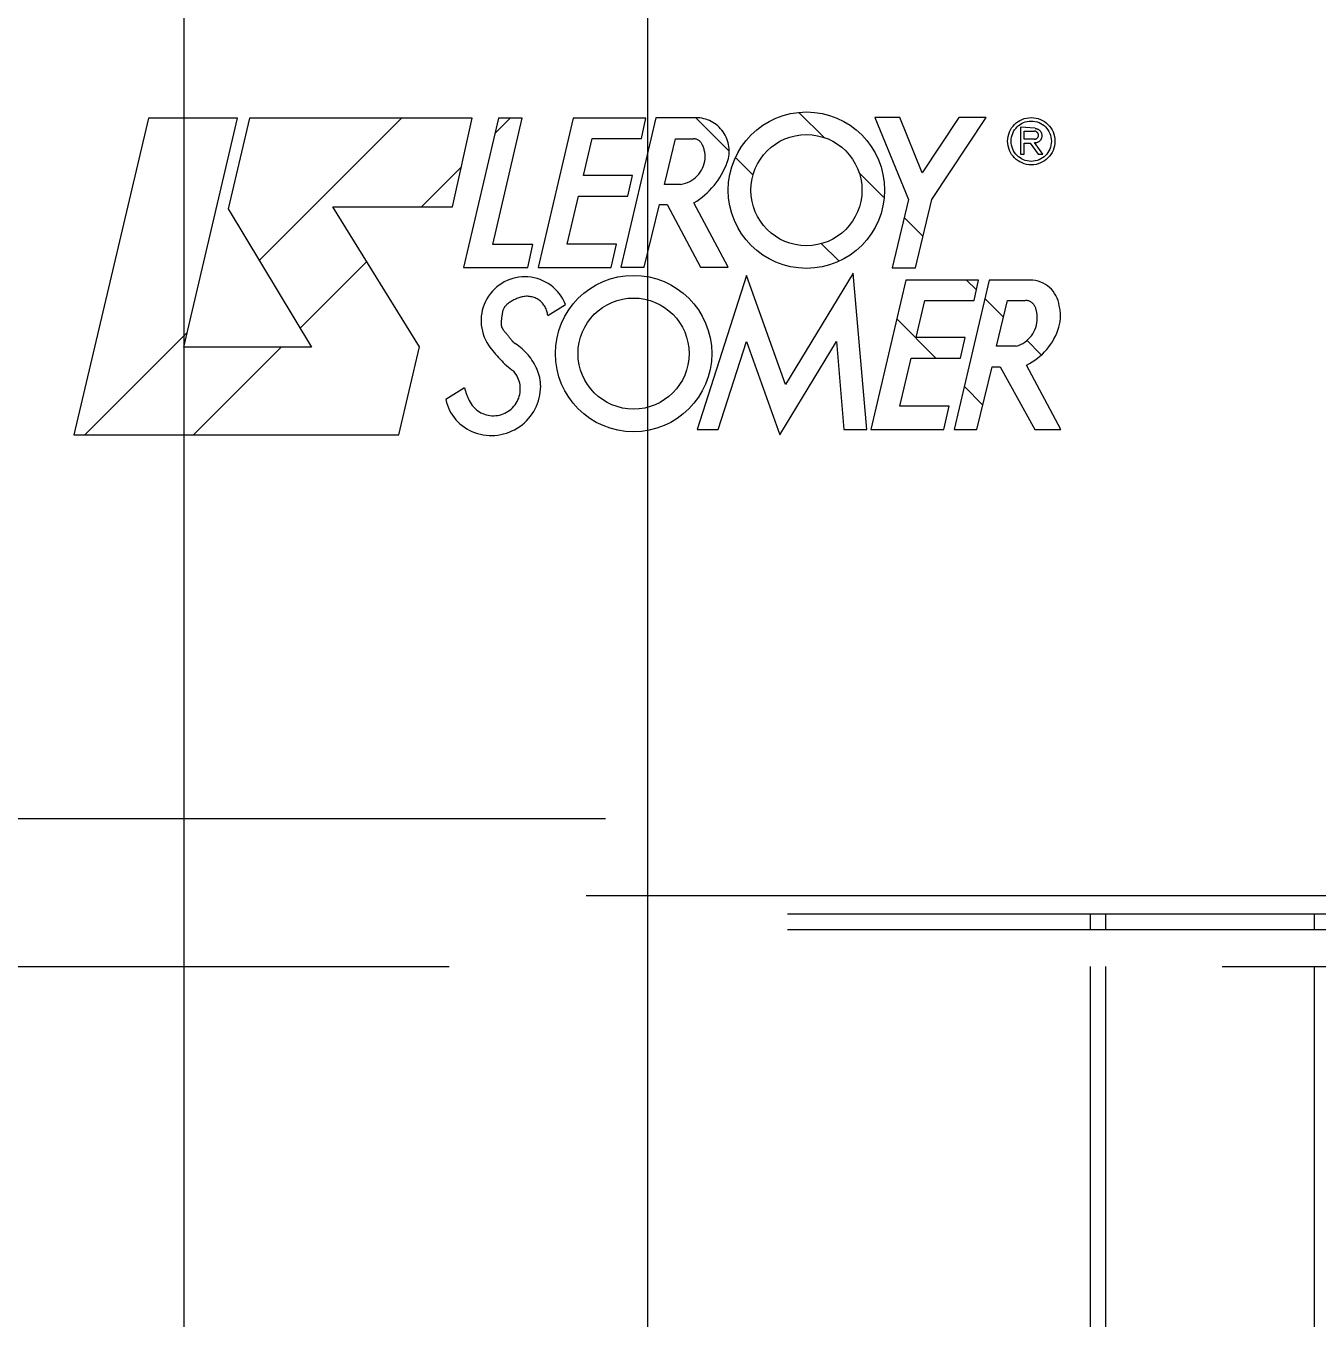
# Model space of a CAD drawing. Header units: millimetres. Extents: x 17886 to 18265, y -8727 to -7321.
# Drawn here: x 17942.55 to 17943.385, y -8659.464 to -8658.628 of the extents above; entities that cross this region are included whole.
import ezdxf

# ---------------------------------------------------------------- set-up
doc = ezdxf.new("R2010")
doc.units = ezdxf.units.MM
doc.linetypes.add('EPL_DASH', pattern=[1, 0.5, -0.5])
doc.layers.add('3551370_DKREDXF_CONTINUOUS_LINE', color=7, linetype='Continuous')

msp = doc.modelspace()

# ---------------------------------------------------------------- linework, layer by layer
at = {"color": 6}
for points in [[(17942.65199, -8646.20357), (17952.65199, -8646.20357), (17952.65199, -8664.20357), (17942.65199, -8664.20357)], [(17942.95199, -8646.50357), (17952.35199, -8646.50357), (17952.35199, -8663.90357), (17942.95199, -8663.90357)]]:
    msp.add_lwpolyline(points, close=True, dxfattribs=at)
at = {"layer": '3551370_DKREDXF_CONTINUOUS_LINE', "color": 7, "linetype": 'EPL_DASH'}
for p, q in [((17942.62892, -8658.68783), (17942.58069, -8658.89257)), ((17942.68651, -8658.68783), (17942.62892, -8658.68783)), ((17942.65178, -8658.83583), (17942.68651, -8658.68783)), ((17942.69436, -8658.68787), (17942.68056, -8658.74648)), ((17942.83841, -8658.68787), (17942.69436, -8658.68787)), ((17942.70063, -8658.7798), (17942.79256, -8658.68787)), ((17942.8255, -8658.74514), (17942.83841, -8658.68787)), ((17942.85525, -8658.68781), (17942.83264, -8658.78437)), ((17942.8516, -8658.76948), (17942.87057, -8658.68781)), ((17942.86284, -8658.68781), (17942.85293, -8658.69772)), ((17942.87057, -8658.68781), (17942.85525, -8658.68781)), ((17942.90365, -8658.68781), (17942.8809, -8658.78441)), ((17942.95059, -8658.68781), (17942.90365, -8658.68781)), ((17942.95714, -8658.68755), (17942.93439, -8658.78414)), ((17942.94778, -8658.70101), (17942.95059, -8658.68781)), ((17942.98301, -8658.68755), (17942.95714, -8658.68755)), ((17943.00447, -8658.70918), (17942.98293, -8658.68764)), ((17943.04988, -8658.68437), (17943.06593, -8658.70042)), ((17943.11491, -8658.6875), (17943.09874, -8658.6875)), ((17943.09874, -8658.6875), (17943.12047, -8658.74033)), ((17943.12942, -8658.72319), (17943.11491, -8658.6875)), ((17943.15302, -8658.68751), (17943.12942, -8658.72319)), ((17943.13557, -8658.74054), (17943.1707, -8658.68751)), ((17943.1707, -8658.68751), (17943.15302, -8658.68751)), ((17943.20246, -8658.69422), (17943.19297, -8658.6937)), ((17943.19297, -8658.6937), (17943.19297, -8658.71122)), ((17943.19529, -8658.69624), (17943.2019, -8658.69624)), ((17943.19529, -8658.7015), (17943.19529, -8658.69624)), ((17942.91022, -8658.72499), (17942.916, -8658.70101)), ((17942.916, -8658.70101), (17942.94778, -8658.70101)), ((17942.96267, -8658.73071), (17942.96976, -8658.70114)), ((17942.96976, -8658.70114), (17942.98137, -8658.70114)), ((17943.2019, -8658.7015), (17943.19529, -8658.7015)), ((17943.19529, -8658.70401), (17943.19916, -8658.70401)), ((17943.19529, -8658.71122), (17943.19529, -8658.70401)), ((17943.19916, -8658.70401), (17943.20429, -8658.71107)), ((17943.20745, -8658.71107), (17943.20208, -8658.70368)), ((17943.02008, -8658.72479), (17943.00895, -8658.71366)), ((17943.19297, -8658.71122), (17943.19529, -8658.71122)), ((17943.20429, -8658.71107), (17943.20745, -8658.71107)), ((17942.83132, -8658.71933), (17942.80551, -8658.74514)), ((17942.94201, -8658.72499), (17942.91022, -8658.72499)), ((17942.93893, -8658.73822), (17942.94201, -8658.72499)), ((17943.08846, -8658.72295), (17943.10439, -8658.73887)), ((17942.97315, -8658.73071), (17942.96267, -8658.73071)), ((17942.89966, -8658.76929), (17942.90712, -8658.73822)), ((17942.90712, -8658.73822), (17942.93893, -8658.73822)), ((17943.12047, -8658.74033), (17943.10992, -8658.7846)), ((17943.12509, -8658.7846), (17943.13557, -8658.74054)), ((17942.68056, -8658.74648), (17942.73436, -8658.83583)), ((17942.74826, -8658.74514), (17942.8255, -8658.74514)), ((17942.80422, -8658.83565), (17942.74826, -8658.74514)), ((17942.94956, -8658.78414), (17942.95938, -8658.74369)), ((17942.95938, -8658.74369), (17942.96451, -8658.74369)), ((17942.96451, -8658.74369), (17942.986, -8658.78418)), ((17943.00379, -8658.78418), (17942.98171, -8658.74258)), ((17943.11765, -8658.75214), (17943.1299, -8658.76439)), ((17942.87747, -8658.76948), (17942.8516, -8658.76948)), ((17942.87422, -8658.78437), (17942.87747, -8658.76948)), ((17942.93157, -8658.76929), (17942.89966, -8658.76929)), ((17942.92813, -8658.78441), (17942.93157, -8658.76929)), ((17943.0756, -8658.78031), (17943.06409, -8658.7688)), ((17942.77013, -8658.78052), (17942.72702, -8658.82363)), ((17942.93439, -8658.78414), (17942.94956, -8658.78414)), ((17942.986, -8658.78418), (17943.00379, -8658.78418)), ((17942.83264, -8658.78437), (17942.87422, -8658.78437)), ((17942.8809, -8658.78441), (17942.92813, -8658.78441)), ((17943.01563, -8658.78949), (17942.98373, -8658.88906)), ((17943.04096, -8658.86007), (17943.01563, -8658.78949)), ((17943.08482, -8658.78803), (17943.04096, -8658.86007)), ((17943.09354, -8658.8891), (17943.08482, -8658.78803)), ((17943.11884, -8658.7925), (17943.09608, -8658.88911)), ((17943.10992, -8658.7846), (17943.12509, -8658.7846)), ((17943.16576, -8658.7925), (17943.11884, -8658.7925)), ((17943.17266, -8658.79255), (17943.14993, -8658.8891)), ((17943.15801, -8658.7925), (17943.16441, -8658.79889)), ((17943.16297, -8658.8057), (17943.16576, -8658.7925)), ((17943.19923, -8658.79255), (17943.17266, -8658.79255)), ((17942.88716, -8658.81546), (17942.89866, -8658.80827)), ((17943.12541, -8658.82968), (17943.13117, -8658.8057)), ((17943.13117, -8658.8057), (17943.16297, -8658.8057)), ((17943.16988, -8658.80436), (17943.18194, -8658.81643)), ((17943.17744, -8658.83527), (17943.18451, -8658.8057)), ((17943.18451, -8658.8057), (17943.19612, -8658.8057)), ((17943.13823, -8658.84293), (17943.11292, -8658.81763)), ((17942.58786, -8658.89257), (17942.65399, -8658.82644)), ((17942.99746, -8658.88906), (17943.01583, -8658.83221)), ((17943.01583, -8658.83221), (17943.0373, -8658.89267)), ((17943.0373, -8658.89267), (17943.07398, -8658.83228)), ((17943.07398, -8658.83228), (17943.07878, -8658.8891)), ((17943.1572, -8658.82968), (17943.12541, -8658.82968)), ((17943.15411, -8658.84293), (17943.1572, -8658.82968)), ((17943.19697, -8658.83145), (17943.2064, -8658.84088)), ((17942.73436, -8658.83583), (17942.65178, -8658.83583)), ((17942.71482, -8658.83583), (17942.65808, -8658.89257)), ((17942.79082, -8658.89257), (17942.80422, -8658.83565)), ((17943.1901, -8658.83527), (17943.17744, -8658.83527)), ((17943.11485, -8658.874), (17943.12229, -8658.84293)), ((17943.12229, -8658.84293), (17943.15411, -8658.84293)), ((17943.1648, -8658.8891), (17943.1746, -8658.84868)), ((17943.1746, -8658.84868), (17943.17974, -8658.84868)), ((17943.17974, -8658.84868), (17943.20222, -8658.88916)), ((17943.21904, -8658.88916), (17943.19686, -8658.84744)), ((17942.83335, -8658.8621), (17942.82122, -8658.86976)), ((17943.16862, -8658.87333), (17943.1565, -8658.86121)), ((17943.14675, -8658.874), (17943.11485, -8658.874)), ((17943.14331, -8658.88911), (17943.14675, -8658.874)), ((17942.58069, -8658.89257), (17942.79082, -8658.89257)), ((17942.98373, -8658.88906), (17942.99746, -8658.88906)), ((17943.07878, -8658.8891), (17943.09354, -8658.8891)), ((17943.09608, -8658.88911), (17943.14331, -8658.88911)), ((17943.14993, -8658.8891), (17943.1648, -8658.8891)), ((17943.20222, -8658.88916), (17943.21904, -8658.88916)), ((17943.54229, -8659.2025), (17942.30365, -8659.2025)), ((17943.54229, -8659.21249), (17942.30365, -8659.21249)), ((17942.32339, -8659.23625), (17943.52255, -8659.23625))]:
    msp.add_line(p, q, dxfattribs=at)
at = {"layer": '3551370_DKREDXF_CONTINUOUS_LINE', "color": 6, "linetype": 'EPL_DASH'}
for p, q in [((17942.42454, -8659.14061), (17943.4214, -8659.14061)), ((17943.41206, -8659.19054), (17942.43388, -8659.19054)), ((17943.23797, -8659.2025), (17943.23797, -8659.21249)), ((17943.2478, -8659.2025), (17943.2478, -8659.21249)), ((17943.38288, -8659.2025), (17943.38288, -8659.21249)), ((17943.23797, -8659.23625), (17943.23797, -8660.58012)), ((17943.2478, -8659.23625), (17943.2478, -8660.59012)), ((17943.38288, -8659.23625), (17943.38288, -8660.59248))]:
    msp.add_line(p, q, dxfattribs=at)
at = {"layer": '3551370_DKREDXF_CONTINUOUS_LINE', "color": 7, "linetype": 'EPL_DASH'}
for centre, radius in [((17943.05448, -8658.7344), 0.05055), ((17943.19989, -8658.70274), 0.01529), ((17943.19989, -8658.70274), 0.01302), ((17943.05448, -8658.7344), 0.03592), ((17942.9427, -8658.84005), 0.05055), ((17942.9427, -8658.84005), 0.03592)]:
    msp.add_circle(centre, radius, dxfattribs=at)
for centre, radius, start, end in [((17942.98301, -8658.70909), 0.02153, 340.13012, 90), ((17943.2019, -8658.69887), 0.00263, 270, 90), ((17943.20246, -8658.69922), 0.00447, 265.10847, 90), ((17942.98137, -8658.70736), 0.00621, 27.94866, 90), ((17942.9703, -8658.71323), 0.01874, 357.23671, 27.94866), ((17942.9703, -8658.71209), 0.01883, 278.6909, 353.79088), ((17942.95572, -8658.69922), 0.05055, 300.93725, 340.13012), ((17942.87236, -8658.81872), 0.0283, 21.68588, 214.24815), ((17943.19923, -8658.81138), 0.01883, 6.6683, 90), ((17942.86595, -8658.81465), 0.00815, 129.74319, 168.796), ((17942.87656, -8658.82741), 0.02475, 104.30994, 129.74319), ((17942.87376, -8658.81645), 0.01343, 4.22089, 104.30994), ((17943.19612, -8658.81259), 0.00688, 19.16417, 90), ((17943.19408, -8658.81577), 0.02475, 343.32446, 15.41679), ((17942.90754, -8658.82289), 0.05055, 168.796, 177.30373), ((17943.18495, -8658.81716), 0.01883, 285.89496, 0), ((17943.18296, -8658.81716), 0.02082, 0, 19.16417), ((17942.86315, -8658.8208), 0.00611, 177.30373, 218.45409), ((17944.20523, -8657.75502), 1.7199, 218.45409, 218.74443), ((17943.17942, -8658.81138), 0.04005, 295.81079, 343.32446), ((17942.87236, -8658.82454), 0.01098, 218.74443, 236.43601), ((17942.84479, -8658.86609), 0.03889, 24.07352, 56.43601), ((17942.90632, -8658.79561), 0.06937, 214.24815, 233.64401), ((17942.85593, -8658.86112), 0.02669, 0, 24.07352), ((17942.85206, -8658.86286), 0.01738, 205.8951, 40.9096), ((17942.87656, -8658.85096), 0.04462, 194.45463, 205.8951), ((17942.85075, -8658.86112), 0.03187, 250.09699, 0), ((17942.8499, -8658.86348), 0.02936, 192.36267, 250.09699)]:
    msp.add_arc(centre, radius, start, end, dxfattribs=at)

doc.saveas('drawing.dxf')
